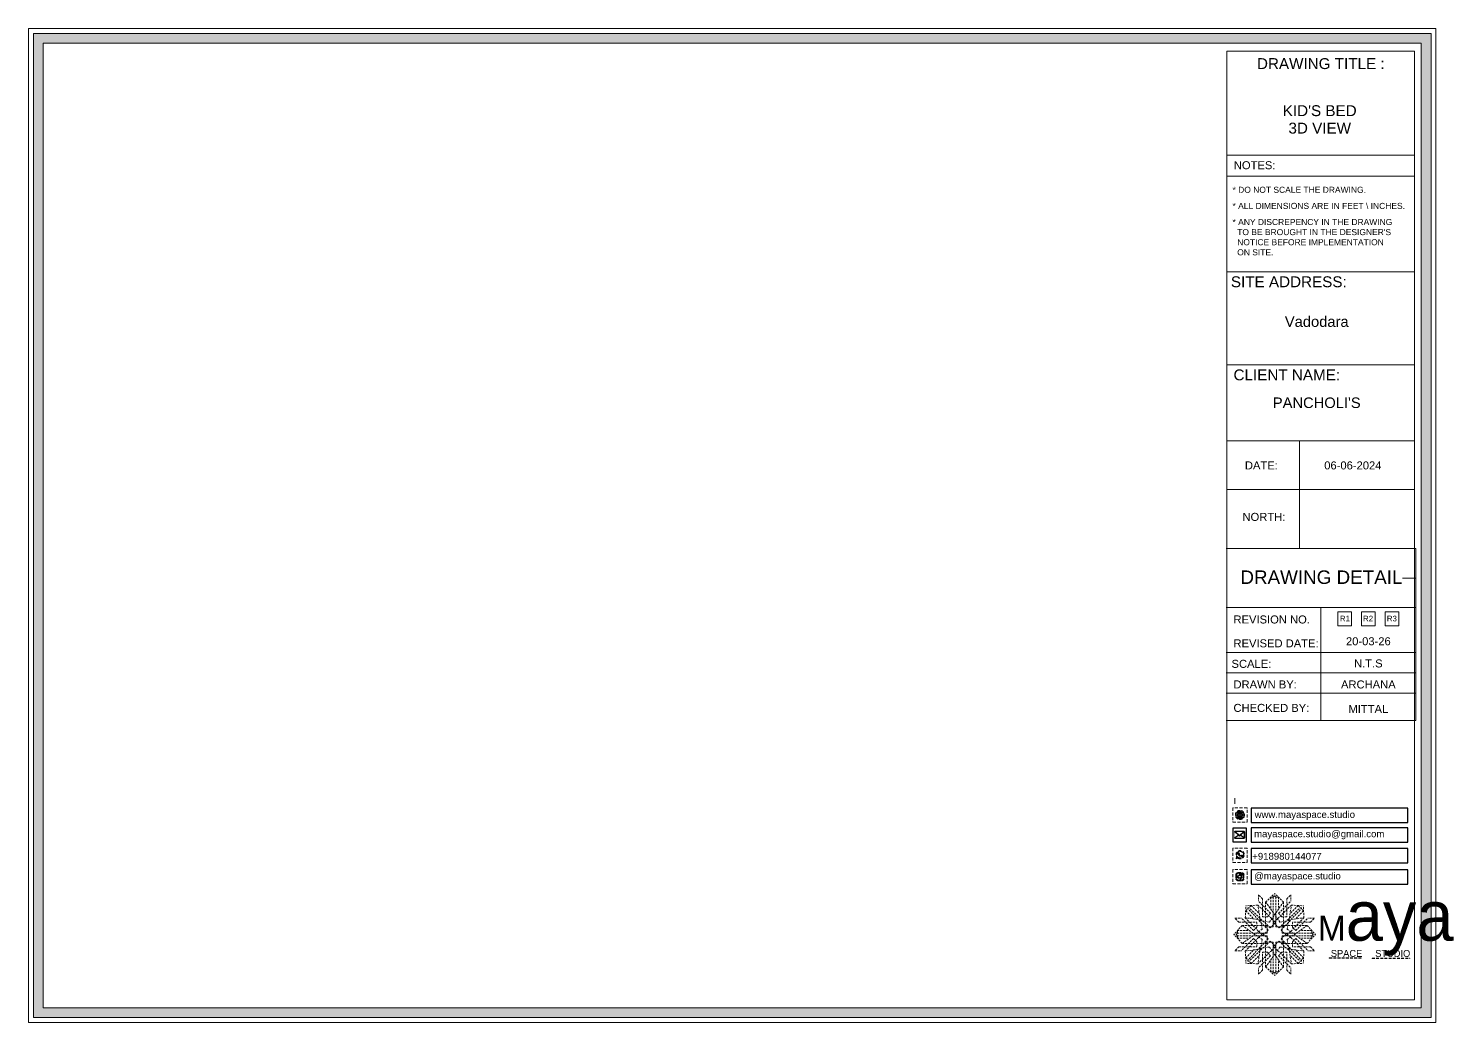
# Model space of a CAD drawing. Header units: millimetres. Extents: x 56222 to 3066687, y -650199 to -121287.
# Drawn here: x 137420.6 to 137722.9, y -182516 to -182305.2 of the extents above; entities that cross this region are included whole.
import ezdxf
from ezdxf.enums import TextEntityAlignment as Align

# ---------------------------------------------------------------- set-up
doc = ezdxf.new("R2010")
doc.units = ezdxf.units.MM
doc.header["$MEASUREMENT"] = 0
doc.linetypes.add('DASHEDX2', pattern=[1.5, 1, -0.5])
doc.layers.add('Dimension', color=10, linetype='DASHEDX2', lineweight=20)
doc.layers.add('NAME PLATE', color=7, linetype='Continuous', lineweight=25)
doc.styles.add('Arial', font='arial.ttf')
doc.styles.get("Standard").update_dxf_attribs({"font": 'arial.ttf', "height": 6})

# ---------------------------------------------------------------- blocks, each defined once
blk = doc.blocks.new('FSFSF')
at = {"color": 42, "lineweight": 5, "true_color": 0xe0ac11}
for p, q in [((28600.03, 143.51), (28600.03, 140.16)), ((28602.15, 141.41), (28600.03, 143.51)), ((28603.86, 139.69), (28608.58, 144.08)), ((28607.9, 142.22), (28608.58, 142.85)), ((28613.31, 139.69), (28608.58, 144.08)), ((28609.27, 142.22), (28608.59, 142.85)), ((28615.02, 141.41), (28617.14, 143.51)), ((28617.14, 143.51), (28617.14, 140.16)), ((28593.19, 131.45), (28593.54, 137.71)), ((28593.39, 135), (28594.56, 136.12)), ((28593.39, 135), (28597.6, 130.78)), ((28599.8, 138.06), (28593.54, 137.71)), ((28595.12, 136.69), (28594.53, 136.69)), ((28594.56, 136.12), (28594.56, 136.71)), ((28605.17, 124.98), (28594.56, 136.12)), ((28596.24, 137.86), (28595.12, 136.69)), ((28606.27, 126.08), (28595.12, 136.69)), ((28596.24, 137.86), (28600.47, 133.65)), ((28601.03, 130), (28599.8, 138.06)), ((28599.8, 138.05), (28608.58, 129.56)), ((28606.47, 133.76), (28600.03, 140.16)), ((28602.15, 141.41), (28602.15, 131.95)), ((28603.86, 126.58), (28603.86, 139.69)), ((28603.86, 139.69), (28608.58, 133.02)), ((28607.9, 142.22), (28606.58, 142.22)), ((28606.58, 142.22), (28606.58, 135.84)), ((28607.9, 142.22), (28607.9, 126.58)), ((28613.31, 139.69), (28608.59, 133.02)), ((28617.37, 138.05), (28608.59, 129.56)), ((28609.27, 142.22), (28609.27, 126.58)), ((28609.27, 142.22), (28610.59, 142.22)), ((28610.59, 142.22), (28610.59, 135.84)), ((28610.7, 133.76), (28617.14, 140.16)), ((28610.9, 126.08), (28622.05, 136.69)), ((28612.02, 124.98), (28622.62, 136.12)), ((28613.31, 126.58), (28613.31, 139.69)), ((28615.02, 141.41), (28615.02, 131.95)), ((28616.14, 130), (28617.37, 138.06)), ((28620.93, 137.86), (28616.7, 133.65)), ((28617.37, 138.06), (28623.63, 137.71)), ((28623.8, 135), (28619.59, 130.78)), ((28620.93, 137.86), (28622.05, 136.69)), ((28622.05, 136.69), (28622.64, 136.69)), ((28622.62, 136.12), (28622.62, 136.71)), ((28623.8, 135), (28622.62, 136.12)), ((28624, 131.45), (28623.65, 137.71)), ((28591.56, 127.39), (28587.17, 122.66)), ((28587.73, 131.22), (28591.08, 131.22)), ((28589.84, 129.1), (28587.73, 131.22)), ((28589.84, 129.1), (28599.29, 129.1)), ((28597.49, 124.78), (28591.08, 131.22)), ((28604.66, 127.39), (28591.56, 127.39)), ((28591.56, 127.39), (28598.23, 122.67)), ((28593.19, 131.45), (28601.69, 122.67)), ((28601.25, 130.22), (28593.19, 131.45)), ((28599.29, 126.5), (28599.29, 129.1)), ((28605.86, 129.18), (28601.03, 130)), ((28602.07, 125.39), (28601.25, 130.22)), ((28604.75, 131.95), (28602.15, 131.95)), ((28603.68, 126.54), (28603.68, 127.39)), ((28604.71, 127.57), (28603.86, 127.57)), ((28604.66, 123.35), (28604.66, 127.39)), ((28604.7, 126.58), (28604.71, 127.57)), ((28606.47, 133.76), (28604.75, 131.95)), ((28605.86, 129.18), (28608.58, 133.02)), ((28606.27, 126.08), (28608.58, 128.27)), ((28607.9, 128.92), (28608.58, 129.56)), ((28607.9, 128.92), (28608.58, 128.27)), ((28611.31, 129.18), (28608.59, 133.02)), ((28609.27, 128.92), (28608.59, 129.56)), ((28609.27, 128.92), (28608.59, 128.27)), ((28610.9, 126.08), (28608.59, 128.27)), ((28610.7, 133.76), (28612.42, 131.95)), ((28611.31, 129.18), (28616.14, 130)), ((28612.42, 131.95), (28615.02, 131.95)), ((28612.46, 126.58), (28612.46, 127.57)), ((28612.46, 127.57), (28613.31, 127.57)), ((28612.52, 123.35), (28612.52, 127.39)), ((28612.52, 127.39), (28625.63, 127.39)), ((28613.51, 126.54), (28613.51, 127.39)), ((28615.12, 125.39), (28615.94, 130.22)), ((28623.99, 131.45), (28615.5, 122.67)), ((28615.94, 130.22), (28624, 131.45)), ((28627.34, 129.1), (28617.89, 129.1)), ((28617.89, 126.5), (28617.89, 129.1)), ((28625.63, 127.39), (28618.96, 122.67)), ((28619.7, 124.78), (28626.1, 131.22)), ((28625.63, 127.39), (28630.02, 122.66)), ((28629.45, 131.22), (28626.1, 131.22)), ((28627.34, 129.1), (28629.45, 131.22)), ((28591.56, 117.94), (28587.17, 122.66)), ((28589.03, 123.35), (28588.4, 122.67)), ((28589.03, 121.98), (28588.4, 122.65)), ((28589.03, 123.35), (28589.03, 124.67)), ((28589.03, 124.67), (28595.4, 124.67)), ((28589.03, 123.35), (28604.66, 123.35)), ((28589.03, 121.98), (28604.66, 121.98)), ((28589.03, 121.98), (28589.03, 120.66)), ((28589.03, 120.66), (28595.4, 120.66)), ((28597.49, 120.54), (28591.08, 114.11)), ((28591.56, 117.94), (28598.23, 122.65)), ((28593.19, 113.88), (28601.69, 122.65)), ((28605.17, 120.35), (28594.56, 109.2)), ((28597.49, 124.78), (28599.29, 126.5)), ((28597.49, 120.54), (28599.29, 118.83)), ((28602.07, 125.39), (28598.23, 122.67)), ((28602.07, 119.94), (28598.23, 122.65)), ((28602.07, 119.94), (28601.25, 115.1)), ((28602.33, 123.35), (28601.69, 122.67)), ((28602.33, 121.98), (28601.69, 122.65)), ((28602.33, 123.35), (28602.97, 122.67)), ((28602.33, 121.98), (28602.97, 122.65)), ((28605.17, 124.98), (28602.97, 122.67)), ((28605.17, 120.35), (28602.97, 122.65)), ((28604.66, 126.54), (28603.68, 126.54)), ((28607.9, 126.58), (28603.86, 126.58)), ((28604.66, 121.98), (28604.66, 117.94)), ((28609.27, 126.58), (28613.31, 126.58)), ((28612.02, 124.98), (28614.21, 122.67)), ((28612.02, 120.35), (28614.21, 122.65)), ((28612.02, 120.35), (28622.62, 109.2)), ((28612.52, 126.54), (28613.51, 126.54)), ((28628.16, 123.35), (28612.52, 123.35)), ((28612.52, 121.98), (28612.52, 117.94)), ((28628.16, 121.98), (28612.52, 121.98)), ((28614.85, 123.35), (28614.21, 122.67)), ((28614.85, 121.98), (28614.21, 122.65)), ((28614.85, 123.35), (28615.5, 122.67)), ((28614.85, 121.98), (28615.5, 122.65)), ((28615.12, 125.39), (28618.96, 122.67)), ((28615.12, 119.94), (28618.96, 122.65)), ((28615.12, 119.94), (28615.94, 115.1)), ((28623.99, 113.88), (28615.5, 122.65)), ((28619.7, 124.78), (28617.89, 126.5)), ((28619.7, 120.54), (28617.89, 118.83)), ((28625.63, 117.94), (28618.96, 122.65)), ((28619.7, 120.54), (28626.1, 114.11)), ((28628.16, 124.67), (28621.78, 124.67)), ((28628.16, 120.66), (28621.78, 120.66)), ((28625.63, 117.94), (28630.02, 122.66)), ((28628.16, 123.35), (28628.16, 124.67)), ((28628.16, 123.35), (28628.78, 122.67)), ((28628.16, 121.98), (28628.78, 122.65)), ((28628.16, 121.98), (28628.16, 120.66)), ((28589.84, 116.23), (28587.73, 114.11)), ((28587.73, 114.11), (28591.08, 114.11)), ((28589.84, 116.23), (28599.29, 116.23)), ((28604.66, 117.94), (28591.56, 117.94)), ((28601.25, 115.1), (28593.19, 113.87)), ((28593.19, 113.87), (28593.54, 107.62)), ((28593.39, 110.32), (28597.6, 114.55)), ((28606.27, 119.15), (28595.12, 108.54)), ((28599.29, 118.83), (28599.29, 116.23)), ((28599.8, 107.17), (28608.58, 115.67)), ((28601.03, 115.23), (28599.8, 107.17)), ((28605.86, 116.05), (28601.03, 115.23)), ((28602.15, 103.82), (28602.15, 113.27)), ((28604.75, 113.27), (28602.15, 113.27)), ((28604.66, 118.78), (28603.68, 118.78)), ((28603.68, 118.78), (28603.68, 117.94)), ((28607.9, 118.65), (28603.86, 118.65)), ((28603.86, 118.65), (28603.86, 105.54)), ((28604.71, 117.66), (28603.86, 117.66)), ((28604.7, 118.65), (28604.71, 117.66)), ((28606.47, 111.47), (28604.75, 113.27)), ((28605.86, 116.05), (28608.58, 112.21)), ((28606.27, 119.15), (28608.58, 116.96)), ((28607.9, 103.01), (28607.9, 118.65)), ((28607.9, 116.31), (28608.58, 116.96)), ((28607.9, 116.31), (28608.58, 115.67)), ((28610.9, 119.15), (28608.59, 116.96)), ((28609.27, 116.31), (28608.59, 116.96)), ((28609.27, 116.31), (28608.59, 115.67)), ((28611.31, 116.05), (28608.59, 112.21)), ((28617.37, 107.17), (28608.59, 115.67)), ((28609.27, 118.65), (28613.31, 118.65)), ((28609.27, 103.01), (28609.27, 118.65)), ((28610.7, 111.47), (28612.42, 113.27)), ((28610.9, 119.15), (28622.05, 108.54)), ((28611.31, 116.05), (28616.14, 115.23)), ((28612.42, 113.27), (28615.02, 113.27)), ((28612.46, 118.65), (28612.46, 117.66)), ((28612.46, 117.66), (28613.31, 117.66)), ((28612.52, 118.78), (28613.51, 118.78)), ((28612.52, 117.94), (28625.63, 117.94)), ((28613.31, 118.65), (28613.31, 105.54)), ((28613.51, 118.78), (28613.51, 117.94)), ((28615.02, 103.82), (28615.02, 113.27)), ((28615.94, 115.1), (28624, 113.87)), ((28616.14, 115.23), (28617.37, 107.17)), ((28617.89, 118.83), (28617.89, 116.23)), ((28627.34, 116.23), (28617.89, 116.23)), ((28623.8, 110.32), (28619.59, 114.55)), ((28624, 113.87), (28623.65, 107.62)), ((28629.45, 114.11), (28626.1, 114.11)), ((28627.34, 116.23), (28629.45, 114.11)), ((28593.39, 110.32), (28594.56, 109.2)), ((28599.8, 107.17), (28593.54, 107.52)), ((28595.12, 108.54), (28594.53, 108.54)), ((28594.56, 109.2), (28594.56, 108.61)), ((28596.24, 107.37), (28595.12, 108.54)), ((28596.24, 107.37), (28600.47, 111.58)), ((28606.47, 111.47), (28600.03, 105.07)), ((28600.03, 101.71), (28600.03, 105.07)), ((28603.86, 105.54), (28608.58, 112.21)), ((28603.86, 105.54), (28608.58, 101.15)), ((28606.58, 103.01), (28606.58, 109.38)), ((28613.31, 105.54), (28608.58, 101.15)), ((28613.31, 105.54), (28608.59, 112.21)), ((28610.59, 103.01), (28610.59, 109.38)), ((28610.7, 111.47), (28617.14, 105.07)), ((28620.93, 107.37), (28616.7, 111.58)), ((28617.14, 101.71), (28617.14, 105.07)), ((28617.37, 107.17), (28623.63, 107.52)), ((28620.93, 107.37), (28622.05, 108.54)), ((28622.05, 108.54), (28622.64, 108.54)), ((28623.8, 110.32), (28622.62, 109.2)), ((28622.62, 109.2), (28622.62, 108.61)), ((28602.15, 103.82), (28600.03, 101.71)), ((28607.9, 103.01), (28606.58, 103.01)), ((28607.9, 103.01), (28608.58, 102.38)), ((28609.27, 103.01), (28608.59, 102.38)), ((28609.27, 103.01), (28610.59, 103.01)), ((28615.02, 103.82), (28617.14, 101.71))]:
    blk.add_line(p, q, dxfattribs=at)
blk = doc.blocks.new('hgwg')
at = {"layer": 'Dimension', "true_color": 0xd39e00}
h = blk.add_hatch(color=42, dxfattribs=at)
h.dxf.hatch_style = 1
h.paths.add_polyline_path([(27505.71, 45.05), (27494.27, 45.05), (27494.27, 44.9), (27505.71, 44.9)])
h = blk.add_hatch(color=42, dxfattribs=at)
h.dxf.hatch_style = 1
h.paths.add_polyline_path([(27523.3, 44.9), (27509.68, 44.9), (27509.68, 44.75), (27523.3, 44.75)])
at = {"layer": 'Dimension', "color": 42, "true_color": 0xd39e00}
for p, q in [((27494.27, 45.05), (27505.71, 45.05)), ((27494.27, 44.9), (27494.27, 45.05)), ((27494.27, 44.9), (27505.71, 44.9)), ((27505.71, 45.05), (27505.71, 44.9)), ((27509.68, 44.9), (27523.3, 44.9)), ((27509.68, 44.9), (27509.68, 44.75)), ((27509.68, 44.75), (27523.3, 44.75)), ((27523.3, 44.75), (27523.3, 44.9))]:
    blk.add_line(p, q, dxfattribs=at)
at = {"layer": 'Dimension', "color": 42, "true_color": 0xd39e00, "attachment_point": 1}
for s, width, insert, char_height in [('{\\fCinzel|b0|i0|c0|p2;\\H1.5x;M\\fAmsterdam One|b0|i0|c0|p2;\\H2x;aya}', 85.3277, (27490.17, 69.17), 6), ('{\\fCinzel|b0|i0|c0|p0;SPACE     STUDIO}', 66.129, (27494.83, 47.86), 2.5)]:
    blk.add_mtext_dynamic_manual_height_columns(s, width=width, gutter_width=30, heights=[0], dxfattribs=dict(at, insert=insert, char_height=char_height))
blk = doc.blocks.new('QEGW4TG')
at = {"layer": 'Dimension', "true_color": 0x000000}
h = blk.add_hatch(color=18, dxfattribs=at)
h.dxf.hatch_style = 1
h.paths.add_polyline_path([(2.69, 1.93, 0.170513), (2.95, 1.97, 0.190337), (3.11, 2.18, 0.316231), (3.07, 2.28), (2.79, 2.37, 0.273721), (2.69, 2.34, 0.040749), (2.63, 2.27, -0.441282), (2.53, 2.25, -0.11828), (2.06, 2.64, -0.441282), (2.07, 2.74, 0.040749), (2.13, 2.81, 0.290083), (2.14, 2.92), (2.01, 3.18, 0.316231), (1.91, 3.2, 0.190337), (1.73, 3, 0.170513), (1.72, 2.74, 0.252784)], flags=0)
h.paths.add_polyline_path([(1.19, 1.98), (1.03, 1.3, 0.550912), (1.11, 1.23), (1.75, 1.39, 6.344125)])
h.paths.add_polyline_path([(1.81, 1.7), (1.4, 1.6), (1.5, 2.03, -9.071339)], flags=16)
h.paths.add_polyline_path([(3.11, 2.16, -0.17811), (2.95, 1.97, -0.170513), (2.69, 1.93, -0.252784), (1.72, 2.74, -0.170513), (1.73, 3, -0.17811), (1.89, 3.19, -0.370089), (2.01, 3.18), (2.14, 2.92, -0.307185), (2.13, 2.8, -0.041087), (2.06, 2.73, 0.321676), (2.05, 2.65, 0.126524), (2.55, 2.24, 0.312216), (2.62, 2.26, -0.041087), (2.68, 2.34, -0.290673), (2.79, 2.37), (3.07, 2.28, -0.370089)], flags=0)
h = blk.add_hatch(color=18, dxfattribs=at)
h.dxf.hatch_style = 1
h.paths.add_polyline_path([(2.79, 2.37, 0.273721), (2.69, 2.34, 0.040749), (2.63, 2.27, -0.441282), (2.53, 2.25, -0.11828), (2.06, 2.64, -0.441282), (2.07, 2.74, 0.040749), (2.13, 2.81, 0.290083), (2.14, 2.92), (2.01, 3.18, 0.316231), (1.91, 3.2, 0.190337), (1.73, 3, 0.170513), (1.72, 2.74, 0.252784), (2.69, 1.93, 0.170513), (2.95, 1.97, 0.190337), (3.11, 2.18, 0.316231), (3.07, 2.28)])
for p, q in [((1.19, 1.98), (1.03, 1.3)), ((1.1, 1.23), (1.75, 1.39)), ((1.5, 2.03), (1.4, 1.6)), ((1.4, 1.6), (1.81, 1.7)), ((2.01, 3.18), (2.14, 2.92)), ((3.07, 2.28), (2.8, 2.36))]:
    blk.add_line(p, q)
blk.add_lwpolyline([(0, 0), (4.68, 0), (4.68, 4.68), (0, 4.68)], close=True)
for centre, radius, start, end in [((1.09, 1.29), 0.0598, 164.8483, 282.1458), ((2.39, 2.56), 1.34, 241.4727, 205.6422), ((2.39, 2.56), 1.04, 235.9962, 210.8333), ((2.09, 2.87), 0.39, 159.7007, 198.4072), ((2.96, 3.23), 1.33, 201.4218, 258.1669), ((2.07, 2.87), 0.364, 118.9685, 159.3648), ((1.94, 3.12), 0.0896, 41.8985, 123.1344), ((2.11, 2.68), 0.066, 135.9932, 224.8892), ((1.67, 3.16), 0.586, 312.4617, 321.8728), ((3.12, 3.42), 1.31, 216.5455, 243.5279), ((2.05, 2.87), 0.104, 320.3924, 28.6971), ((2.57, 2.3), 0.066, 234.2482, 323.1441), ((3.11, 1.94), 0.586, 137.2645, 146.6756), ((2.76, 2.27), 0.104, 70.4402, 138.745), ((2.75, 2.31), 0.39, 260.7301, 299.4366), ((2.76, 2.29), 0.364, 299.7725, 340.1688), ((3.03, 2.2), 0.0896, 336.0029, 57.2388)]:
    blk.add_arc(centre, radius, start, end)
blk = doc.blocks.new('ASGERG')
at = {"layer": 'Dimension', "true_color": 0x000000}
h = blk.add_hatch(color=18, dxfattribs=at)
h.dxf.hatch_style = 1
h.paths.add_polyline_path([(0.99, 1.7, 0.353872), (1.69, 1.03), (2.96, 1.03, 0.353872), (3.66, 1.7), (3.66, 2.99, 0.353872), (2.96, 3.67), (1.69, 3.67, 0.353872), (0.99, 2.99)])
h.paths.add_polyline_path([(1.27, 2.97, -0.353872), (1.72, 3.4), (2.94, 3.4, -0.353872), (3.38, 2.97), (3.38, 1.72, -0.353872), (2.94, 1.3), (1.72, 1.3, -0.353872), (1.27, 1.72)], flags=16)
h.paths.add_polyline_path([(3.02, 2.35, -1), (1.64, 2.35, -1)], flags=0)
h.paths.add_polyline_path([(2.74, 2.35, -1), (1.92, 2.35, -1)], flags=0)
h.paths.add_polyline_path([(2.86, 3.02, -1), (3.19, 3.02, -1)], flags=0)
h.paths.add_polyline_path([(1.64, 2.35, 1), (3.02, 2.35, 1)], flags=0)
h = blk.add_hatch(color=18, dxfattribs=at)
h.dxf.hatch_style = 1
h.paths.add_polyline_path([(1.64, 2.35, 1), (3.02, 2.35, 1)])
h.paths.add_polyline_path([(2.74, 2.35, -1), (1.92, 2.35, -1)], flags=16)
h = blk.add_hatch(color=18, dxfattribs=at)
h.dxf.hatch_style = 1
h.paths.add_polyline_path([(3.19, 3.02, 1), (2.86, 3.02, 1)])
for p, q in [((0.99, 2.99), (0.99, 1.7)), ((1.27, 2.97), (1.27, 1.72)), ((1.69, 3.67), (2.96, 3.67)), ((1.69, 1.03), (2.96, 1.03)), ((2.94, 3.4), (1.72, 3.4)), ((2.94, 1.3), (1.72, 1.3)), ((3.38, 2.97), (3.38, 1.72)), ((3.66, 2.99), (3.66, 1.7))]:
    blk.add_line(p, q)
blk.add_lwpolyline([(0, 0), (4.68, 0), (4.68, 4.68), (0, 4.68)], close=True)
for centre, radius in [((2.33, 2.35), 0.694), ((2.33, 2.35), 0.414), ((3.02, 3.02), 0.168)]:
    blk.add_circle(centre, radius)
for centre, radius, start, end in [((1.76, 2.89), 0.778, 94.8631, 172.8127), ((1.76, 1.8), 0.778, 187.1873, 265.1369), ((1.76, 2.91), 0.491, 94.8631, 172.8127), ((1.76, 1.78), 0.491, 187.1873, 265.1369), ((2.9, 2.91), 0.491, 7.1873, 85.1369), ((2.9, 1.78), 0.491, 274.8631, 352.8127), ((2.89, 2.89), 0.778, 7.1873, 85.1369), ((2.89, 1.8), 0.778, 274.8631, 352.8127)]:
    blk.add_arc(centre, radius, start, end)
blk = doc.blocks.new('DTGWEGEARG')
at = {"layer": 'Dimension', "true_color": 0x000000}
h = blk.add_hatch(color=18, dxfattribs=at)
h.dxf.hatch_style = 1
h.paths.add_polyline_path([(3.83, 2.34, 1), (0.85, 2.34, 1)])
h.paths.add_polyline_path([(2.51, 1.01, 0.105795), (2.96, 1.58, -0.055205), (3.3, 1.41, -0.169822)], flags=16)
h.paths.add_polyline_path([(2.41, 1.12), (2.41, 1.69, -0.058279), (2.81, 1.63, -0.103353)], flags=16)
h.paths.add_polyline_path([(2.26, 1.13, -0.101741), (1.87, 1.63, -0.057171), (2.26, 1.69)], flags=16)
h.paths.add_polyline_path([(2.17, 1.01, -0.169822), (1.38, 1.41, -0.055205), (1.72, 1.58, 0.105795)], flags=16)
h.paths.add_polyline_path([(3.02, 1.72, 0.081336), (3.13, 2.27), (3.68, 2.27, -0.152069), (3.4, 1.52, 0.05687)], flags=16)
h.paths.add_polyline_path([(2.87, 1.77, 0.061945), (2.41, 1.84), (2.41, 2.27), (2.98, 2.27, -0.081344)], flags=16)
h.paths.add_polyline_path([(2.26, 1.84, 0.060923), (1.8, 1.77, -0.081344), (1.7, 2.27), (2.26, 2.27)], flags=16)
h.paths.add_polyline_path([(1.66, 1.72, 0.05687), (1.28, 1.52, -0.152069), (1, 2.27), (1.55, 2.27, 0.081336)], flags=16)
h.paths.add_polyline_path([(2.41, 2.42), (2.41, 2.83, 0.061945), (2.87, 2.91, -0.080009), (2.98, 2.42)], flags=16)
h.paths.add_polyline_path([(3.13, 2.42, 0.080116), (3.02, 2.96, 0.05687), (3.4, 3.16, 0.028258), (3.3, 3.27, -0.055205), (2.96, 3.1, 0.105795), (2.51, 3.67, -0.36029), (3.68, 2.42)], flags=16)
h.paths.add_polyline_path([(2.26, 2.42), (1.7, 2.42, -0.080009), (1.8, 2.91, 0.060923), (2.26, 2.84)], flags=16)
h.paths.add_polyline_path([(1.55, 2.42), (1, 2.42, -0.150466), (1.28, 3.16, 0.05687), (1.66, 2.96, 0.080116)], flags=16)
h.paths.add_polyline_path([(2.41, 2.98), (2.41, 3.56, -0.103353), (2.81, 3.05, -0.058279)], flags=16)
h.paths.add_polyline_path([(2.26, 2.99, -0.057171), (1.87, 3.05, -0.101741), (2.26, 3.55)], flags=16)
h.paths.add_polyline_path([(1.72, 3.1, -0.055205), (1.38, 3.27, -0.169822), (2.17, 3.67, 0.105795)], flags=16)
blk.add_lwpolyline([(0, 0), (4.68, 0), (4.68, 4.68), (0, 4.68)], close=True)
at = {"layer": 'Dimension', "color": 18, "true_color": 0x000000}
for p, q in [((1, 2.42), (1.55, 2.42)), ((1, 2.27), (1.55, 2.27)), ((1.7, 2.42), (2.26, 2.42)), ((1.7, 2.27), (2.26, 2.27)), ((2.26, 3.55), (2.26, 2.99)), ((2.26, 2.84), (2.26, 2.42)), ((2.26, 2.27), (2.26, 1.84)), ((2.26, 1.69), (2.26, 1.13)), ((2.41, 3.56), (2.41, 2.98)), ((2.41, 2.83), (2.41, 2.42)), ((2.41, 2.42), (2.98, 2.42)), ((2.41, 2.27), (2.98, 2.27)), ((2.41, 2.27), (2.41, 1.84)), ((2.41, 1.69), (2.41, 1.12)), ((3.13, 2.42), (3.68, 2.42)), ((3.13, 2.27), (3.68, 2.27))]:
    blk.add_line(p, q, dxfattribs=at)
blk.add_circle((2.34, 2.34), 1.49, dxfattribs=at)
for centre, radius, start, end in [((2.34, 2.34), 1.34, 142.3819, 176.6093), ((2.34, 2.34), 1.34, 183.0315, 217.6181), ((2.34, 4.74), 1.9, 236.1399, 249.1595), ((2.34, -0.06), 1.9, 110.8405, 123.8601), ((2.34, 2.34), 1.34, 97.3549, 135.9073), ((2.34, 4.74), 1.75, 236.7417, 249.3811), ((2.34, -0.06), 1.75, 110.6189, 123.2583), ((2.34, 2.34), 1.34, 224.0927, 262.6451), ((3.28, 2.34), 1.73, 159.0567, 177.3789), ((3.28, 2.34), 1.73, 182.3435, 200.9433), ((3.28, 2.34), 1.58, 158.8325, 177.1302), ((3.28, 2.34), 1.58, 182.5658, 201.1675), ((3.28, 2.34), 1.73, 129.9301, 154.0867), ((3.28, 2.34), 1.73, 205.9133, 230.0699), ((2.34, 4.74), 1.9, 253.6799, 267.6253), ((2.34, -0.06), 1.9, 92.3747, 106.3201), ((3.28, 2.34), 1.58, 130.1073, 153.3446), ((2.34, 4.74), 1.75, 254.3336, 267.422), ((2.34, -0.06), 1.75, 92.578, 105.6664), ((3.28, 2.34), 1.58, 206.6554, 229.8927), ((1.4, 2.34), 1.58, 26.6554, 50.2584), ((2.34, 4.74), 1.75, 272.3248, 285.6664), ((2.34, 4.74), 1.9, 272.1415, 286.3201), ((2.34, -0.06), 1.9, 73.6799, 87.8585), ((2.34, -0.06), 1.75, 74.3336, 87.6752), ((1.4, 2.34), 1.58, 309.7416, 333.3446), ((2.34, 2.34), 1.34, 3.3907, 82.6451), ((1.4, 2.34), 1.73, 25.9133, 50.0699), ((1.4, 2.34), 1.73, 309.9301, 334.0867), ((2.34, 2.34), 1.34, 277.3549, 315.9073), ((1.4, 2.34), 1.58, 2.8698, 21.1675), ((1.4, 2.34), 1.58, 338.8325, 357.4342), ((2.34, 4.74), 1.75, 290.6189, 303.2583), ((2.34, -0.06), 1.75, 56.7417, 69.3811), ((2.34, 4.74), 1.9, 290.8405, 303.8601), ((1.4, 2.34), 1.73, 2.6211, 20.9433), ((1.4, 2.34), 1.73, 339.0567, 357.6565), ((2.34, -0.06), 1.9, 56.1399, 69.1595), ((2.34, 2.34), 1.34, 322.3819, 356.9685)]:
    blk.add_arc(centre, radius, start, end, dxfattribs=at)

msp = doc.modelspace()

# ---------------------------------------------------------------- hatches: boundary and pattern name
at = {"layer": 'Dimension', "linetype": 'Continuous', "true_color": 0xd39e00}
h = msp.add_hatch(color=42, dxfattribs=at)
h.paths.add_polyline_path([(137421.608, -182306.213), (137421.608, -182514.917), (137718.115, -182514.917), (137718.115, -182306.213)])
h.paths.add_polyline_path([(137423.689, -182308.294), (137716.034, -182308.294), (137716.034, -182512.836), (137423.689, -182512.836)], flags=16)
at = {"layer": 'Dimension', "true_color": 0x000000}
h = msp.add_hatch(color=18, dxfattribs=at)
h.dxf.hatch_style = 1
h.paths.add_polyline_path([(137678.367, -182476.934, 0.4142136), (137678.588, -182476.713), (137678.588, -182475.608, 0.4142136), (137678.367, -182475.387), (137676.612, -182475.387, 0.4142136), (137676.391, -182475.608), (137676.391, -182476.713, 0.4142136), (137676.612, -182476.934)])
h.paths.add_polyline_path([(137677.653, -182476.268), (137678.465, -182476.81, -0.1989124), (137678.367, -182476.851), (137676.612, -182476.851, -0.1989124), (137676.514, -182476.81), (137677.327, -182476.268), (137677.49, -182476.42)], flags=16)
h.paths.add_polyline_path([(137677.49, -182476.307), (137676.596, -182475.471, -0.0287833), (137676.612, -182475.47), (137678.367, -182475.47, -0.0287833), (137678.383, -182475.471)], flags=16)
h.paths.add_polyline_path([(137677.715, -182476.21), (137678.464, -182475.509, -0.2024819), (137678.505, -182475.608), (137678.505, -182476.713, -0.043076), (137678.503, -182476.736)], flags=16)
h.paths.add_polyline_path([(137677.264, -182476.21), (137676.476, -182476.736, -0.043076), (137676.474, -182476.713), (137676.474, -182475.608, -0.2024819), (137676.516, -182475.509)], flags=16)

# ---------------------------------------------------------------- linework, layer by layer
at = {"color": 18, "true_color": 0x000000}
for points in [[(137679.942, -182473.564), (137713.165, -182473.564), (137713.165, -182470.527), (137679.942, -182470.527)], [(137679.942, -182477.708), (137713.165, -182477.708), (137713.165, -182474.672), (137679.942, -182474.672)], [(137679.957, -182482.129), (137713.165, -182482.129), (137713.165, -182479.093), (137679.957, -182479.093)], [(137679.942, -182486.655), (137713.165, -182486.655), (137713.165, -182483.619), (137679.942, -182483.619)]]:
    msp.add_lwpolyline(points, close=True, dxfattribs=at)
msp.add_lwpolyline([(137676.044, -182477.64), (137678.932, -182477.64), (137678.932, -182474.753), (137676.044, -182474.753)], close=True)
at = {"layer": 'Dimension', "color": 42, "linetype": 'Continuous', "true_color": 0xd39e00}
for p, q in [((137714.625, -182332.022), (137674.784, -182332.022)), ((137714.625, -182336.51), (137674.784, -182336.51)), ((137714.625, -182356.76), (137674.784, -182356.76)), ((137714.625, -182376.508), (137674.784, -182376.508)), ((137714.625, -182392.599), (137674.784, -182392.599)), ((137690.199, -182392.599), (137690.199, -182415.472)), ((137714.625, -182402.953), (137674.784, -182402.953)), ((137714.867, -182415.472), (137674.66, -182415.472)), ((137714.867, -182415.472), (137714.867, -182451.889)), ((137712.093, -182421.715), (137714.867, -182421.715)), ((137674.66, -182427.958), (137714.867, -182427.958)), ((137694.764, -182451.889), (137694.764, -182427.958)), ((137714.867, -182437.53), (137674.66, -182437.53)), ((137714.867, -182441.841), (137674.66, -182441.841)), ((137714.867, -182446.152), (137674.66, -182446.152)), ((137674.66, -182451.889), (137714.867, -182451.889))]:
    msp.add_line(p, q, dxfattribs=at)
at = {"layer": 'Dimension', "color": 18, "linetype": 'Continuous', "true_color": 0x000000}
for p, q in [((137676.474, -182468.49), (137676.474, -182469.595)), ((137676.476, -182476.736), (137677.264, -182476.21)), ((137676.514, -182476.81), (137677.327, -182476.268)), ((137676.516, -182475.509), (137677.264, -182476.21)), ((137676.596, -182475.471), (137677.49, -182476.307)), ((137676.612, -182475.387), (137678.367, -182475.387)), ((137676.612, -182475.47), (137678.367, -182475.47)), ((137677.327, -182476.268), (137677.49, -182476.42)), ((137677.49, -182476.307), (137678.383, -182475.471)), ((137677.49, -182476.42), (137677.653, -182476.268)), ((137678.465, -182476.81), (137677.653, -182476.268)), ((137677.715, -182476.21), (137678.464, -182475.509)), ((137678.503, -182476.736), (137677.715, -182476.21)), ((137678.505, -182475.608), (137678.505, -182476.713)), ((137678.588, -182475.608), (137678.588, -182476.713)), ((137676.612, -182476.851), (137678.367, -182476.851)), ((137676.612, -182476.934), (137678.367, -182476.934))]:
    msp.add_line(p, q, dxfattribs=at)
at = {"layer": 'Dimension', "color": 42, "linetype": 'Continuous', "true_color": 0xd39e00}
for points in [[(137420.568, -182305.173), (137719.156, -182305.173), (137719.156, -182515.958), (137420.568, -182515.958)], [(137421.608, -182306.213), (137718.115, -182306.213), (137718.115, -182514.917), (137421.608, -182514.917)], [(137423.689, -182308.294), (137716.034, -182308.294), (137716.034, -182512.836), (137423.689, -182512.836)], [(137698.322, -182428.884), (137701.256, -182428.884), (137701.256, -182431.818), (137698.322, -182431.818)], [(137703.348, -182428.884), (137706.282, -182428.884), (137706.282, -182431.818), (137703.348, -182431.818)], [(137708.374, -182428.884), (137711.308, -182428.884), (137711.308, -182431.818), (137708.374, -182431.818)]]:
    msp.add_lwpolyline(points, close=True, dxfattribs=at)
at = {"layer": 'Dimension', "color": 42, "linetype": 'ByBlock', "true_color": 0xd39e00}
msp.add_lwpolyline([(137674.784, -182511.124), (137674.784, -182310.007), (137714.625, -182310.007), (137714.625, -182511.124)], close=True, dxfattribs=at)
at = {"layer": 'Dimension', "color": 18, "true_color": 0x000000}
for centre, radius, start, end in [((137676.612, -182468.49), 0.138, 134.21354, 180), ((137676.612, -182469.595), 0.138, 180, 189.86619), ((137676.612, -182475.608), 0.221, 90, 180), ((137676.612, -182475.608), 0.138, 90, 96.59481), ((137678.367, -182475.608), 0.221, 0, 90), ((137678.367, -182475.608), 0.138, 83.40519, 90), ((137678.367, -182475.608), 0.138, 0, 45.78646), ((137676.612, -182476.713), 0.221, 180, 270), ((137676.612, -182476.713), 0.138, 224.99995, 270), ((137678.367, -182476.713), 0.221, 270, 0), ((137678.367, -182476.713), 0.138, 270, 315.00005), ((137678.367, -182476.713), 0.138, 350.13381, 0)]:
    msp.add_arc(centre, radius, start, end, dxfattribs=at)

# ---------------------------------------------------------------- block references
at = {"layer": 'Dimension', "color": 42, "true_color": 0xd39e00}
for name, p, xscale, yscale, zscale in [('DTGWEGEARG', (137676.06, -182473.473), 0.6491185059516584, 0.6491185059516584, 0.6491185059516584), ('QEGW4TG', (137676.075, -182482.038), 0.6491185059516584, 0.6491185059516584, 0.6491185059516584), ('ASGERG', (137676.06, -182486.565), 0.6491185059516584, 0.6491185059516584, 0.6491185059516584), ('FSFSF', (126131.77, -182546.817), 0.4038356122055321, 0.4038356122055321, 0.4038356122055321), ('hgwg', (121493.213, -182528.787), 0.5893339651733481, 0.5893339651733481, 0.5893339651733481)]:
    msp.add_blockref(name, p, dxfattribs=dict(at, xscale=xscale, yscale=yscale, zscale=zscale))

# ---------------------------------------------------------------- texts
at = {"color": 18, "true_color": 0x000000, "char_height": 1.4514, "attachment_point": 1}
for s, width, gutter_width, insert in [('www.mayaspace.studio', 9.74684, 8.153, (137680.691, -182471.12)), ('mayaspace.studio@gmail.com', 6.08076, 5.086, (137680.576, -182475.215)), ('+918980144077', 23.71212, 5.086, (137680.2, -182479.989)), ('@mayaspace.studio', 6.08076, 5.086, (137680.576, -182484.162))]:
    msp.add_mtext_dynamic_manual_height_columns(s, width=width, gutter_width=gutter_width, heights=[0], dxfattribs=dict(at, insert=insert))
at = {"layer": 'NAME PLATE', "style": 'Arial'}
for s, height, p in [('DRAWING TITLE : ', 2.31139, (137695.177, -182313.771)), ("KID'S BED", 2.3114, (137694.495, -182323.751)), ('3D VIEW', 2.3114, (137694.505, -182327.454)), ('NOTES:', 1.6983, (137680.694, -182335.016)), ('SITE ADDRESS:', 2.31139, (137687.941, -182360.034)), ('Vadodara', 2.2344, (137693.869, -182368.446)), ('CLIENT NAME:', 2.31139, (137687.52, -182379.783)), ("PANCHOLI'S", 2.2344, (137693.869, -182385.651)), ('DATE:', 1.6983, (137682.118, -182398.671)), ('06-06-2024', 1.6983, (137701.527, -182398.671)), ('NORTH:', 1.6983, (137682.66, -182409.589)), ('DRAWING DETAIL', 2.85763, (137694.858, -182422.955)), ('REVISION NO.', 1.69831, (137684.311, -182431.343)), ('REVISED DATE: ', 1.69831, (137685.564, -182436.406)), ('SCALE:', 1.6983, (137680.011, -182440.75)), ('DRAWN BY:', 1.6983, (137682.926, -182445.114)), ('ARCHANA', 1.6983, (137704.815, -182445.121)), ('CHECKED BY:', 1.69831, (137684.246, -182450.096)), ('MITTAL', 1.6983, (137704.815, -182450.322))]:
    msp.add_text(s, height=height, dxfattribs=at).set_placement(p, align=Align.CENTER)
for s, p in [('R1', (137698.772, -182430.904)), ('R2', (137703.688, -182430.904))]:
    msp.add_text(s, height=1.1972, dxfattribs=at).set_placement(p)
at = {"layer": 'NAME PLATE', "char_height": 1.28448, "width": 49.62615, "attachment_point": 1, "style": 'Arial'}
for s, insert in [('* DO NOT SCALE THE DRAWING.', (137676, -182338.733)), ('* ALL DIMENSIONS ARE IN FEET \\\\ INCHES.', (137676, -182342.149)), ("* ANY DISCREPENCY IN THE DRAWING \\P  TO BE BROUGHT IN THE DESIGNER'S\\P  NOTICE BEFORE IMPLEMENTATION \\P  ON SITE.", (137676, -182345.564))]:
    msp.add_mtext(s, dxfattribs=dict(at, insert=insert))
at = {"layer": 'NAME PLATE', "lineweight": 0, "attachment_point": 2, "style": 'Arial'}
for s, insert, char_height, width in [('R3', (137709.805, -182429.702), 1.1972, 2.33669), ('20-03-26', (137704.815, -182434.265), 1.6983, 14.71781), ('N.T.S', (137704.815, -182438.967), 1.6983, 3.31464)]:
    msp.add_mtext(s, dxfattribs=dict(at, insert=insert, char_height=char_height, width=width))

doc.saveas('drawing.dxf')
